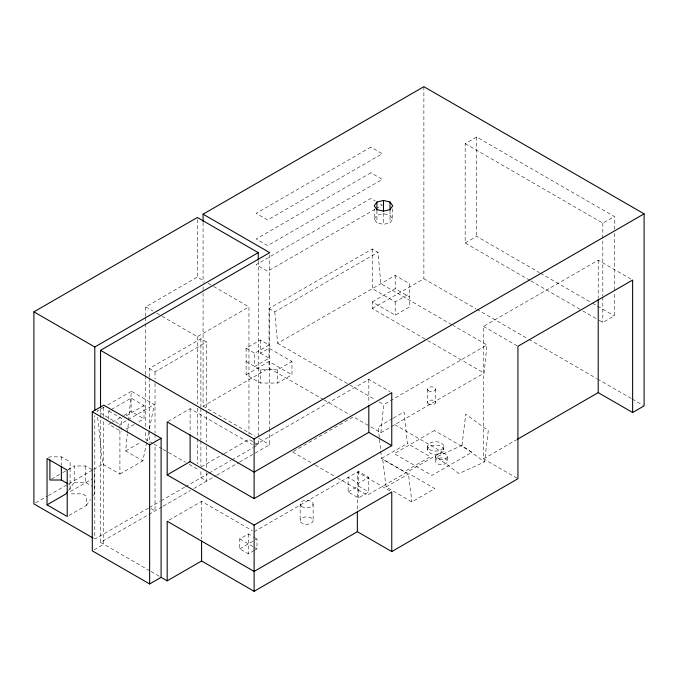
<?xml version="1.0" encoding="UTF-8"?>
<svg xmlns="http://www.w3.org/2000/svg" width="678" height="678" viewBox="0 0 678 678"><rect width="100%" height="100%" fill="white"/><g stroke="black" fill="none" stroke-linecap="round" stroke-linejoin="round"><path stroke-width="0.51" stroke-dasharray="3.39 2.54" d="M69.037 515.458L86.292 505.491L86.292 496.127L82.326 493.838L69.148 493.838M97.657 417.402L102.717 464.159L119.921 474.091L119.921 427.598M119.921 426.538L119.921 424.428L127.167 420.241M146.618 442.429L142.863 460.845L125.659 450.912L127.278 434.081M127.379 433.03L128.498 421.453M128.6 420.402L131.396 391.316L154.338 404.563L149.118 430.149M370.781 426.886L380.866 432.708L383.731 404.563L486.965 344.958L453.124 325.423M391.299 426.674L484.092 373.103L486.965 344.958M461.989 445.378L465.735 414.139L488.287 430.708L484.541 461.947L459.031 473.524L436.479 456.955L461.989 445.378L484.541 461.947M146.829 441.403L148.914 431.166M68.495 490.516L74.216 482.533L74.216 465.981L85.691 465.981L92.657 470.007M86.292 505.491L90.589 499.508M93.454 495.516L94.403 494.194L94.403 471.015M374.214 219.045L376.926 215.265L383.477 213.706L390.019 215.265L392.731 219.045L390.019 222.825L383.477 224.393L376.926 222.825L374.214 219.045L374.214 208.858M145.728 316.389L145.728 306.88L197.349 277.082L204.544 281.243M529.891 280.345L465.167 242.978L465.167 143.651L476.642 137.024L614.276 216.494L614.276 229.172M375.019 209.273L267.598 271.285L256.131 264.666L370.832 198.442L375.239 200.993M375.926 208.748L382.299 205.07L378.773 203.027M162.034 316.295L197.349 336.678L248.962 306.88L248.962 434.098M149.287 376.96L149.287 368.535L200.9 338.737L206.637 342.043L206.637 409.47M149.287 368.535L155.025 371.849L206.637 342.043M260.428 339.992L260.428 353.238L269.03 348.272L291.972 361.518L291.972 374.764L277.633 383.036L260.428 383.036L246.097 374.764L246.097 348.272L260.428 339.992L269.03 344.958L254.699 353.238L254.699 366.484L269.03 358.204L269.03 308.541L372.264 248.936L377.993 252.25L380.866 283.709L452.209 324.898M104.226 406.995L96.988 411.182L119.921 424.428M107.853 404.91L131.396 391.316M269.03 308.541L274.768 311.846L377.993 252.25M108.743 419.165L108.743 411.012L110.531 409.987M111.429 409.47L131.108 398.105L144.007 405.554L144.007 418.801L136.854 422.928M48.469 457.667L49.901 456.845L61.367 456.845L70.088 461.871L70.088 491.677L92.632 478.66M111.429 422.708L108.743 424.259L121.642 431.708M112.319 422.191L123.057 415.995M123.947 415.478L131.108 411.351L144.007 418.801M126.116 415.885L144.007 405.554M128.074 419.724L154.338 404.563M126.116 429.132L135.956 423.445M274.768 311.846L277.633 343.305L395.206 275.429L409.537 283.709L409.537 306.888L395.206 315.16L372.264 301.913L372.264 308.541L426.801 340.025M51.536 479.075L61.825 473.134M62.715 472.617L67.139 470.066M68.02 469.557L74.216 465.981M68.656 469.32L70.088 468.498M465.167 242.978L476.642 236.359L539.535 272.666M246.097 374.764L269.03 361.518L291.972 374.764M372.264 301.913L395.206 288.675L409.537 296.947M168.059 421.402L190.12 408.665L252.292 444.556M35.714 502.847L47.485 496.05M48.392 495.525L92.759 469.913M93.666 469.388L102.717 464.159M125.659 450.912L141.168 441.963M203.078 286.98L203.078 406.215L269.03 368.137L323.092 399.35M372.264 308.541L423.877 278.743L475.964 308.812M246.097 361.518L260.428 369.79L277.633 369.79L291.972 361.518M372.264 248.936L372.264 288.675L395.206 301.913L409.537 293.642M119.921 474.091L142.863 460.845M465.167 143.651L602.81 223.113L614.276 216.494M201.273 466.854L223.282 454.15M224.206 453.624L248.962 439.327L254.03 442.251M255.03 445.09L368.824 379.392L389.994 391.621M148.38 508.127L94.801 539.052L94.801 415.597M149.287 507.602L160.152 501.33M161.059 500.805L184.602 487.211M185.509 486.685L208.188 473.6M209.095 473.075L230.944 460.455M231.851 459.93L252.792 447.844M253.699 447.319L258.25 444.692L258.25 438.361M100.539 408.359L100.539 542.366L162.262 506.729M163.169 506.203L190.34 490.525M193.959 488.431L215.782 475.837M216.697 475.303L238.639 462.633M239.554 462.108L254.182 453.667M255.097 453.133L269.725 444.692L269.725 430.971M94.047 549.824L103.751 544.222L103.751 419.902M517.026 478.202L483.524 458.862L483.524 326.415L598.216 260.199L630.82 279.014M168.992 520.195L201.586 501.373L252.309 530.654M293.438 451.429L353.374 416.826L369.866 426.352M380.866 432.708L390.435 427.182M599.166 320.338L602.81 322.448L614.276 315.821L614.276 292.574M254.123 550.494L248.368 553.816L239.766 548.849L239.766 538.908L248.368 533.942L252.674 536.425M254.123 531.705L358.45 471.413L368.773 477.371L368.773 491.94L358.45 497.898L348.128 491.94L348.128 477.371L358.45 483.329L368.773 477.371M239.766 548.849L254.394 540.4M255.25 539.908L256.97 538.908L256.97 548.849L254.835 550.078M348.128 491.94L358.45 485.982L368.773 491.94M386.079 486.974L409.02 473.727L434.827 488.626L411.893 501.873L386.079 486.974L382.714 459.37L408.52 474.269L411.893 501.873M483.524 458.862L516.636 439.742M392.426 418.665L378.163 426.869L379.392 438.412M393.316 418.148L404.02 411.995L407.385 443.497L430.276 456.769L404.41 471.634L381.519 458.362L380.739 451.014M381.519 458.362L407.385 443.497M74.216 482.533L85.691 482.533L92.657 486.558M540.442 273.2L591.487 302.668M592.403 303.193L614.276 315.821M530.798 280.87L581.843 310.338M582.758 310.871L598.25 319.813M476.88 309.338L528.052 338.881M528.967 339.407L596.581 378.451M597.496 378.977L631.311 398.495M632.218 399.028L643.185 405.359M483.524 326.415L517.026 345.763M427.708 340.551L484.092 373.103M208.146 283.319L212.646 285.921M213.545 286.438L248.962 306.88M277.633 343.305L348.975 384.494M349.89 385.019L375.502 399.808M379.163 401.918L383.731 404.563M394.782 424.665L442.048 451.955L367.29 495.118L338.11 478.278M260.428 353.238L269.03 358.204M246.097 348.272L254.699 353.238M324.016 399.884L349.916 414.834M145.728 306.88L152.974 311.066M156.601 313.16L161.127 315.77M389.952 490.923L357.348 472.108L357.348 509.746M292.532 451.955L314.406 464.591M315.321 465.116L334.466 476.168M203.078 406.215L255.114 436.259M258.767 438.369L269.725 444.692M254.877 442.742L258.25 444.692M108.743 411.012L121.642 418.462L121.642 429.674M153.059 443.556L145.728 439.327L145.728 430.962M153.974 444.082L162.22 448.844M163.135 449.37L167.585 451.946M168.466 452.446L185.509 462.294M189.154 464.396L197.349 469.125M253.53 536.925L256.97 538.908M239.766 538.908L254.123 547.197M254.835 547.612L256.97 548.849M150.923 508.542L155.025 510.907L155.025 444.539M68.342 484.041L70.088 485.05M100.539 542.366L150.177 571.02M151.084 571.546L159.279 576.283M379.502 439.463L380.621 449.963M614.276 233.401L614.276 291.515M602.81 223.113L602.81 296.023M602.81 297.083L602.81 322.448M598.216 260.199L598.216 298.04M476.642 137.024L476.642 236.359M447.285 456.48A5.848 3.382 0 0 1 438.505 459.413A5.848 3.382 0 0 1 438.505 453.557A5.848 3.382 0 0 1 447.285 456.48L447.285 461.26A5.848 3.382 0 0 1 438.505 464.184A5.848 3.382 0 0 1 438.505 458.336A5.848 3.382 0 0 1 447.285 461.26M443.81 446.446L443.81 449.76M435.581 456.48L435.581 461.26M435.539 389.189L435.539 402.435M427.589 446.446L427.589 449.76M427.428 389.189L427.428 402.435M423.877 86.699L423.877 278.743M395.206 275.429L395.206 288.675M395.206 301.913L395.206 315.16M392.731 208.858L392.731 219.045M390.019 210.595L390.019 222.825M383.477 213.18L383.477 224.393M376.926 210.595L376.926 222.825M368.824 379.392L368.824 403.283M358.45 471.413L358.45 497.898M313.134 504.025L313.134 520.585M300.159 504.025L300.159 520.585A6.492 3.746 0 0 0 309.126 524.043A6.492 3.746 0 0 0 311.236 517.933L309.126 517.128A6.492 3.746 0 0 0 300.159 520.585M277.633 369.79L277.633 383.036M269.725 254.759L269.725 429.92M269.03 361.518L269.03 368.137M260.428 369.79L260.428 383.036M258.25 261.089L258.25 437.302M248.368 533.942L248.368 553.816M206.637 410.529L206.637 442.132M206.637 446.344L206.637 468.473M206.637 472.685L206.637 481.109L200.9 477.804L200.9 470.422M203.078 222.613L203.078 282.76M201.586 501.373L201.586 539.018M200.9 338.737L200.9 407.215M200.9 408.266L200.9 439.869M200.9 440.929L200.9 466.21M197.349 219.57L197.349 277.082M197.349 336.678L197.349 403.952M197.349 408.156L197.349 437.59M197.349 438.641L197.349 463.871M190.12 408.665L190.12 432.556M155.025 371.849L155.025 379.222M155.025 383.434L155.025 432.954M155.025 434.005L155.025 440.327M149.287 378.019L149.287 429.64M149.287 430.691L149.287 443.336M145.728 317.44L145.728 322.72M145.728 323.779L145.728 374.459M145.728 375.51L145.728 426.776M131.108 398.105L131.108 411.351M103.751 407.258L103.751 418.851M85.691 465.981L85.691 482.533M61.367 456.845L61.367 465.269M443.192 451.548L441.437 453.065A8.111 4.687 0 0 1 428.208 451.548A8.111 4.687 0 0 1 435.7 445.073A8.111 4.687 0 0 1 443.192 451.548M370.832 147.126L256.131 213.341L267.598 219.969L382.299 153.745L370.832 147.126M370.832 172.788L256.131 239.003L267.598 245.631L382.299 179.407L370.832 172.788M434.412 430.513L394.274 453.684L431.903 475.414L472.049 452.234L434.412 430.513M429.267 449.294A8.111 4.687 0 0 0 443.192 448.234A8.111 4.687 0 0 0 434.64 441.802A8.111 4.687 0 0 0 429.267 449.294M428.259 390.621A4.051 2.339 0 0 0 435.225 390.087A4.051 2.339 0 0 0 430.954 386.875A4.051 2.339 0 0 0 428.259 390.621M428.259 403.859A4.051 2.339 0 0 0 435.225 403.334A4.051 2.339 0 0 0 430.954 400.113A4.051 2.339 0 0 0 428.259 403.859M301.498 506.313A6.492 3.746 0 0 0 312.643 505.466A6.492 3.746 0 0 0 305.795 500.313A6.492 3.746 0 0 0 301.498 506.313"/><path stroke-width="1.02" d="M67.537 491.847L66.105 493.838L47.036 504.856L47.036 458.498L67.224 470.151L67.224 516.509L47.036 504.856M376.926 202.019L374.214 205.798L376.926 209.578L383.477 211.146L390.019 209.578L392.731 205.798L390.019 202.019L383.477 200.459L376.926 202.019L376.926 210.172M92.988 538.001L33.9 503.89L33.9 311.846L197.349 217.485L258.25 252.648L258.25 260.03M203.078 221.562L203.078 214.172L423.877 86.699L644.1 213.841L644.1 405.885L632.633 412.504L598.216 392.638L517.551 439.217M33.9 311.846L94.801 347.009L258.25 252.648M100.539 407.3L100.539 350.323L269.725 252.648L203.078 214.172M92.284 411.775L103.751 405.156L161.101 438.268L161.101 577.334L149.635 583.953L92.284 550.841L92.284 411.775L149.635 444.887L161.101 438.268M167.178 474.888L190.12 461.642L254.123 498.593L368.824 432.369L391.765 445.615L391.765 392.638L254.123 472.1L167.178 421.911L167.178 474.888L254.123 525.077L391.765 445.615M100.539 350.323L254.123 438.997L644.1 213.841M161.101 577.334L167.178 580.843L201.586 560.977L254.123 591.301L357.348 531.705L391.765 551.57L517.933 478.727L517.933 346.28L632.633 280.065L632.633 412.504M67.469 483.541L61.367 480.016L49.901 480.016L49.901 459.998M598.216 299.091L598.216 392.638M391.765 551.57L391.765 491.974L254.123 571.435L167.178 521.238L167.178 580.843M390.019 202.019L390.019 210.172M383.477 200.459L383.477 211.663M368.824 405.359L368.824 432.369M357.348 511.839L357.348 531.705M254.123 438.997L254.123 498.593M254.123 525.077L254.123 591.301M201.586 541.112L201.586 560.977M190.12 434.632L190.12 461.642M149.635 444.887L149.635 583.953M94.801 347.009L94.801 410.326M61.367 466.32L61.367 480.016"/></g></svg>
